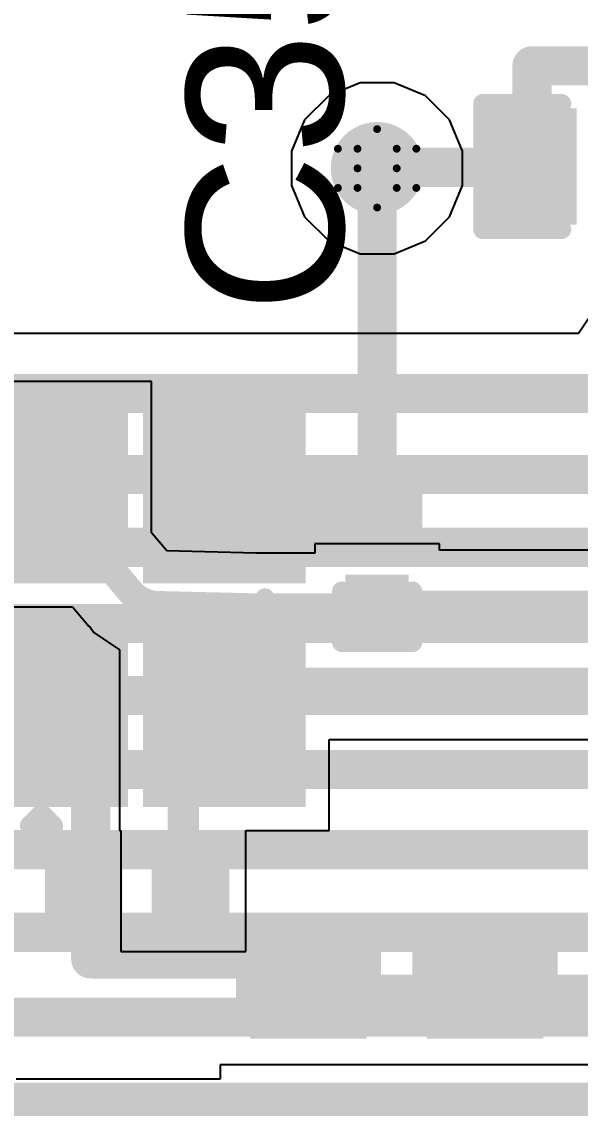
# Model space of a CAD drawing. Header units: inches. Extents: x 24 to 500, y 68 to 269.
# Drawn here: x 330.58 to 334.2, y 146.62 to 153.66 of the extents above; entities that cross this region are included whole.
import ezdxf

# ---------------------------------------------------------------- set-up
doc = ezdxf.new("R2010")
doc.units = ezdxf.units.IN
for name, color, linetype in [('Bottom Layer', 5, 'Continuous'), ('Drill Drawing', 1, 'Continuous'), ('Layer 1', 16, 'Continuous'), ('Layer 2', 76, 'Continuous'), ('Top Layer', 1, 'Continuous'), ('Top Overlay', 2, 'Continuous'), ('Top Paste', 8, 'Continuous'), ('Top Solder', 216, 'Continuous'), ('Via Holes', 16, 'Continuous')]:
    doc.layers.add(name, color=color, linetype=linetype)
doc.styles.add('Arial', font='', dxfattribs={"height": 0.2})
doc.styles.get('Arial').set_extended_font_data('Arial')

# ---------------------------------------------------------------- blocks, each defined once
blk = doc.blocks.new('Q22FA12800090_66')
at = {"layer": 'Top Layer'}
for points in [[(-0.475, 0.425), (0.475, 0.425), (0.475, -0.425), (-0.475, -0.425)], [(0.975, 0.425), (1.925, 0.425), (1.925, -0.425), (0.975, -0.425)], [(-0.475, -0.725), (0.475, -0.725), (0.475, -1.575), (-0.475, -1.575)], [(0.975, -0.725), (1.925, -0.725), (1.925, -1.575), (0.975, -1.575)]]:
    blk.add_hatch(color=1, dxfattribs=at).paths.add_polyline_path(points)
at = {"layer": 'Top Paste'}
for points in [[(-0.475, 0.425), (0.475, 0.425), (0.475, -0.425), (-0.475, -0.425)], [(0.975, 0.425), (1.925, 0.425), (1.925, -0.425), (0.975, -0.425)], [(-0.475, -0.725), (0.475, -0.725), (0.475, -1.575), (-0.475, -1.575)], [(0.975, -0.725), (1.925, -0.725), (1.925, -1.575), (0.975, -1.575)]]:
    blk.add_hatch(color=8, dxfattribs=at).paths.add_polyline_path(points)
at = {"layer": 'Top Solder'}
for points in [[(-0.5766, 0.5266), (0.5766, 0.5266), (0.5766, -0.5266), (-0.5766, -0.5266)], [(0.8734, 0.5266), (2.0266, 0.5266), (2.0266, -0.5266), (0.8734, -0.5266)], [(-0.5766, -0.6234), (0.5766, -0.6234), (0.5766, -1.6766), (-0.5766, -1.6766)], [(0.8734, -0.6234), (2.0266, -0.6234), (2.0266, -1.6766), (0.8734, -1.6766)]]:
    blk.add_hatch(color=216, dxfattribs=at).paths.add_polyline_path(points)
at = {"layer": 'Top Overlay'}
for points in [[(0.6742, 0.2886, 0.127, 0.127, 0), (0.7758, 0.2886, 0.127, 0.127, 0)], [(-0.6974, 0.1108, 0.127, 0.127, 0), (-0.6212, 0.0346, 0.127, 0.127, 0)], [(-0.6974, 0.1108, 0.127, 0.127, 0), (-0.6974, -0.0416, 0.127, 0.127, 0)], [(-0.6212, 0.0346, 0.127, 0.127, 0), (-0.6974, -0.0416, 0.127, 0.127, 0)], [(0.6742, -1.4132, 0.127, 0.127, 0), (0.7758, -1.4132, 0.127, 0.127, 0)]]:
    blk.add_lwpolyline(points, format="xyseb", dxfattribs=at)
for points in [[(0.6424, 0.2886, 0.0635, 0.0635, 1), (0.7059, 0.2886, 0.0635, 0.0635, 1)], [(0.744, 0.2886, 0.0635, 0.0635, 1), (0.8075, 0.2886, 0.0635, 0.0635, 1)], [(-0.7292, 0.1108, 0.0635, 0.0635, 1), (-0.6657, 0.1108, 0.0635, 0.0635, 1)], [(-0.7292, 0.1108, 0.0635, 0.0635, 1), (-0.6657, 0.1108, 0.0635, 0.0635, 1)], [(-0.653, 0.0346, 0.0635, 0.0635, 1), (-0.5895, 0.0346, 0.0635, 0.0635, 1)], [(-0.653, 0.0346, 0.0635, 0.0635, 1), (-0.5895, 0.0346, 0.0635, 0.0635, 1)], [(-0.7292, -0.0416, 0.0635, 0.0635, 1), (-0.6657, -0.0416, 0.0635, 0.0635, 1)], [(-0.7292, -0.0416, 0.0635, 0.0635, 1), (-0.6657, -0.0416, 0.0635, 0.0635, 1)], [(0.6424, -1.4132, 0.0635, 0.0635, 1), (0.7059, -1.4132, 0.0635, 0.0635, 1)], [(0.744, -1.4132, 0.0635, 0.0635, 1), (0.8075, -1.4132, 0.0635, 0.0635, 1)]]:
    blk.add_lwpolyline(points, format="xyseb", close=True, dxfattribs=at)
blk = doc.blocks.new('C___0402_221')
at = {"layer": 'Top Layer'}
for points in [[(-0.6985, -0.3175), (-0.6985, 0.3175), (-0.2413, 0.3175), (-0.2413, -0.3175)], [(0.2413, -0.3175), (0.2413, 0.3175), (0.6985, 0.3175), (0.6985, -0.3175)]]:
    blk.add_hatch(color=1, dxfattribs=at).paths.add_polyline_path(points)
at = {"layer": 'Top Paste'}
for points in [[(-0.6985, -0.3175), (-0.6985, 0.3175), (-0.2413, 0.3175), (-0.2413, -0.3175)], [(0.2413, -0.3175), (0.2413, 0.3175), (0.6985, 0.3175), (0.6985, -0.3175)]]:
    blk.add_hatch(color=8, dxfattribs=at).paths.add_polyline_path(points)
at = {"layer": 'Top Solder'}
for points in [[(-0.7585, -0.3775), (-0.7585, 0.3775), (-0.1813, 0.3775), (-0.1813, -0.3775)], [(0.1813, -0.3775), (0.1813, 0.3775), (0.7585, 0.3775), (0.7585, -0.3775)]]:
    blk.add_hatch(color=216, dxfattribs=at).paths.add_polyline_path(points)
at = {"layer": 'Top Overlay'}
for points in [[(-0.7874, 0.4064, 0.127, 0.127, 0), (-0.7874, -0.4064, 0.127, 0.127, 0)], [(-0.7874, 0.4064, 0.127, 0.127, 0), (-0.2794, 0.4064, 0.127, 0.127, 0)], [(0.2794, 0.4064, 0.127, 0.127, 0), (0.7874, 0.4064, 0.127, 0.127, 0)], [(0.7874, 0.4064, 0.127, 0.127, 0), (0.7874, -0.4064, 0.127, 0.127, 0)], [(-0.7874, -0.4064, 0.127, 0.127, 0), (-0.2794, -0.4064, 0.127, 0.127, 0)], [(0.2794, -0.4064, 0.127, 0.127, 0), (0.7874, -0.4064, 0.127, 0.127, 0)]]:
    blk.add_lwpolyline(points, format="xyseb", dxfattribs=at)
for points in [[(-0.8191, 0.4064, 0.0635, 0.0635, 1), (-0.7556, 0.4064, 0.0635, 0.0635, 1)], [(-0.8191, 0.4064, 0.0635, 0.0635, 1), (-0.7556, 0.4064, 0.0635, 0.0635, 1)], [(-0.3111, 0.4064, 0.0635, 0.0635, 1), (-0.2477, 0.4064, 0.0635, 0.0635, 1)], [(0.2477, 0.4064, 0.0635, 0.0635, 1), (0.3111, 0.4064, 0.0635, 0.0635, 1)], [(0.7556, 0.4064, 0.0635, 0.0635, 1), (0.8191, 0.4064, 0.0635, 0.0635, 1)], [(0.7556, 0.4064, 0.0635, 0.0635, 1), (0.8191, 0.4064, 0.0635, 0.0635, 1)], [(-0.8191, -0.4064, 0.0635, 0.0635, 1), (-0.7556, -0.4064, 0.0635, 0.0635, 1)], [(-0.8191, -0.4064, 0.0635, 0.0635, 1), (-0.7556, -0.4064, 0.0635, 0.0635, 1)], [(-0.3111, -0.4064, 0.0635, 0.0635, 1), (-0.2477, -0.4064, 0.0635, 0.0635, 1)], [(0.2477, -0.4064, 0.0635, 0.0635, 1), (0.3111, -0.4064, 0.0635, 0.0635, 1)], [(0.7556, -0.4064, 0.0635, 0.0635, 1), (0.8191, -0.4064, 0.0635, 0.0635, 1)], [(0.7556, -0.4064, 0.0635, 0.0635, 1), (0.8191, -0.4064, 0.0635, 0.0635, 1)]]:
    blk.add_lwpolyline(points, format="xyseb", close=True, dxfattribs=at)
blk = doc.blocks.new('C___0402_223')
at = {"layer": 'Top Layer'}
for points in [[(-0.6985, -0.3175), (-0.6985, 0.3175), (-0.2413, 0.3175), (-0.2413, -0.3175)], [(0.2413, -0.3175), (0.2413, 0.3175), (0.6985, 0.3175), (0.6985, -0.3175)]]:
    blk.add_hatch(color=1, dxfattribs=at).paths.add_polyline_path(points)
at = {"layer": 'Top Paste'}
for points in [[(-0.6985, -0.3175), (-0.6985, 0.3175), (-0.2413, 0.3175), (-0.2413, -0.3175)], [(0.2413, -0.3175), (0.2413, 0.3175), (0.6985, 0.3175), (0.6985, -0.3175)]]:
    blk.add_hatch(color=8, dxfattribs=at).paths.add_polyline_path(points)
at = {"layer": 'Top Solder'}
for points in [[(-0.7585, -0.3775), (-0.7585, 0.3775), (-0.1813, 0.3775), (-0.1813, -0.3775)], [(0.1813, -0.3775), (0.1813, 0.3775), (0.7585, 0.3775), (0.7585, -0.3775)]]:
    blk.add_hatch(color=216, dxfattribs=at).paths.add_polyline_path(points)
at = {"layer": 'Top Overlay'}
for points in [[(-0.7874, 0.4064, 0.127, 0.127, 0), (-0.7874, -0.4064, 0.127, 0.127, 0)], [(-0.7874, 0.4064, 0.127, 0.127, 0), (-0.2794, 0.4064, 0.127, 0.127, 0)], [(0.2794, 0.4064, 0.127, 0.127, 0), (0.7874, 0.4064, 0.127, 0.127, 0)], [(0.7874, 0.4064, 0.127, 0.127, 0), (0.7874, -0.4064, 0.127, 0.127, 0)], [(-0.7874, -0.4064, 0.127, 0.127, 0), (-0.2794, -0.4064, 0.127, 0.127, 0)], [(0.2794, -0.4064, 0.127, 0.127, 0), (0.7874, -0.4064, 0.127, 0.127, 0)]]:
    blk.add_lwpolyline(points, format="xyseb", dxfattribs=at)
for points in [[(-0.8191, 0.4064, 0.0635, 0.0635, 1), (-0.7556, 0.4064, 0.0635, 0.0635, 1)], [(-0.8191, 0.4064, 0.0635, 0.0635, 1), (-0.7556, 0.4064, 0.0635, 0.0635, 1)], [(-0.3111, 0.4064, 0.0635, 0.0635, 1), (-0.2477, 0.4064, 0.0635, 0.0635, 1)], [(0.2477, 0.4064, 0.0635, 0.0635, 1), (0.3111, 0.4064, 0.0635, 0.0635, 1)], [(0.7556, 0.4064, 0.0635, 0.0635, 1), (0.8191, 0.4064, 0.0635, 0.0635, 1)], [(0.7556, 0.4064, 0.0635, 0.0635, 1), (0.8191, 0.4064, 0.0635, 0.0635, 1)], [(-0.8191, -0.4064, 0.0635, 0.0635, 1), (-0.7556, -0.4064, 0.0635, 0.0635, 1)], [(-0.8191, -0.4064, 0.0635, 0.0635, 1), (-0.7556, -0.4064, 0.0635, 0.0635, 1)], [(-0.3111, -0.4064, 0.0635, 0.0635, 1), (-0.2477, -0.4064, 0.0635, 0.0635, 1)], [(0.2477, -0.4064, 0.0635, 0.0635, 1), (0.3111, -0.4064, 0.0635, 0.0635, 1)], [(0.7556, -0.4064, 0.0635, 0.0635, 1), (0.8191, -0.4064, 0.0635, 0.0635, 1)], [(0.7556, -0.4064, 0.0635, 0.0635, 1), (0.8191, -0.4064, 0.0635, 0.0635, 1)]]:
    blk.add_lwpolyline(points, format="xyseb", close=True, dxfattribs=at)
blk = doc.blocks.new('C___0201_242')
at = {"layer": 'Top Layer'}
for points in [[(-0.45, 0.15), (-0.15, 0.15), (-0.15, -0.15), (-0.45, -0.15)], [(0.15, 0.15), (0.45, 0.15), (0.45, -0.15), (0.15, -0.15)]]:
    blk.add_hatch(color=1, dxfattribs=at).paths.add_polyline_path(points)
at = {"layer": 'Top Paste'}
for points in [[(-0.45, 0.15), (-0.15, 0.15), (-0.15, -0.15), (-0.45, -0.15)], [(0.15, 0.15), (0.45, 0.15), (0.45, -0.15), (0.15, -0.15)]]:
    blk.add_hatch(color=8, dxfattribs=at).paths.add_polyline_path(points)
at = {"layer": 'Top Solder'}
for points in [[(-0.505, 0.205), (-0.095, 0.205), (-0.095, -0.205), (-0.505, -0.205)], [(0.095, 0.205), (0.505, 0.205), (0.505, -0.205), (0.095, -0.205)]]:
    blk.add_hatch(color=216, dxfattribs=at).paths.add_polyline_path(points)
at = {"layer": 'Top Overlay'}
for points in [[(-0.5334, -0.2286, 0.127, 0.127, 0), (-0.5334, 0.2286, 0.127, 0.127, 0)], [(-0.2032, 0.2286, 0.127, 0.127, 0), (-0.5334, 0.2286, 0.127, 0.127, 0)], [(0.5334, 0.2286, 0.127, 0.127, 0), (0.2032, 0.2286, 0.127, 0.127, 0)], [(0.5334, -0.2286, 0.127, 0.127, 0), (0.5334, 0.2286, 0.127, 0.127, 0)], [(-0.2032, -0.2286, 0.127, 0.127, 0), (-0.5334, -0.2286, 0.127, 0.127, 0)], [(0.5334, -0.2286, 0.127, 0.127, 0), (0.2032, -0.2286, 0.127, 0.127, 0)]]:
    blk.add_lwpolyline(points, format="xyseb", dxfattribs=at)
for points in [[(-0.5652, 0.2286, 0.0635, 0.0635, 1), (-0.5017, 0.2286, 0.0635, 0.0635, 1)], [(-0.5652, 0.2286, 0.0635, 0.0635, 1), (-0.5017, 0.2286, 0.0635, 0.0635, 1)], [(-0.235, 0.2286, 0.0635, 0.0635, 1), (-0.1715, 0.2286, 0.0635, 0.0635, 1)], [(0.1714, 0.2286, 0.0635, 0.0635, 1), (0.2349, 0.2286, 0.0635, 0.0635, 1)], [(0.5016, 0.2286, 0.0635, 0.0635, 1), (0.5651, 0.2286, 0.0635, 0.0635, 1)], [(0.5016, 0.2286, 0.0635, 0.0635, 1), (0.5651, 0.2286, 0.0635, 0.0635, 1)], [(-0.5652, -0.2286, 0.0635, 0.0635, 1), (-0.5017, -0.2286, 0.0635, 0.0635, 1)], [(-0.5652, -0.2286, 0.0635, 0.0635, 1), (-0.5017, -0.2286, 0.0635, 0.0635, 1)], [(-0.235, -0.2286, 0.0635, 0.0635, 1), (-0.1715, -0.2286, 0.0635, 0.0635, 1)], [(0.1714, -0.2286, 0.0635, 0.0635, 1), (0.2349, -0.2286, 0.0635, 0.0635, 1)], [(0.5016, -0.2286, 0.0635, 0.0635, 1), (0.5651, -0.2286, 0.0635, 0.0635, 1)], [(0.5016, -0.2286, 0.0635, 0.0635, 1), (0.5651, -0.2286, 0.0635, 0.0635, 1)]]:
    blk.add_lwpolyline(points, format="xyseb", close=True, dxfattribs=at)
blk = doc.blocks.new('C___0201_243')
at = {"layer": 'Top Layer'}
for points in [[(-0.45, 0.15), (-0.15, 0.15), (-0.15, -0.15), (-0.45, -0.15)], [(0.15, 0.15), (0.45, 0.15), (0.45, -0.15), (0.15, -0.15)]]:
    blk.add_hatch(color=1, dxfattribs=at).paths.add_polyline_path(points)
at = {"layer": 'Top Paste'}
for points in [[(-0.45, 0.15), (-0.15, 0.15), (-0.15, -0.15), (-0.45, -0.15)], [(0.15, 0.15), (0.45, 0.15), (0.45, -0.15), (0.15, -0.15)]]:
    blk.add_hatch(color=8, dxfattribs=at).paths.add_polyline_path(points)
at = {"layer": 'Top Solder'}
for points in [[(-0.505, 0.205), (-0.095, 0.205), (-0.095, -0.205), (-0.505, -0.205)], [(0.095, 0.205), (0.505, 0.205), (0.505, -0.205), (0.095, -0.205)]]:
    blk.add_hatch(color=216, dxfattribs=at).paths.add_polyline_path(points)
at = {"layer": 'Top Overlay'}
for points in [[(-0.5334, -0.2286, 0.127, 0.127, 0), (-0.5334, 0.2286, 0.127, 0.127, 0)], [(-0.5334, 0.2286, 0.127, 0.127, 0), (-0.2032, 0.2286, 0.127, 0.127, 0)], [(0.2032, 0.2286, 0.127, 0.127, 0), (0.5334, 0.2286, 0.127, 0.127, 0)], [(0.5334, -0.2286, 0.127, 0.127, 0), (0.5334, 0.2286, 0.127, 0.127, 0)], [(-0.5334, -0.2286, 0.127, 0.127, 0), (-0.2032, -0.2286, 0.127, 0.127, 0)], [(0.2032, -0.2286, 0.127, 0.127, 0), (0.5334, -0.2286, 0.127, 0.127, 0)]]:
    blk.add_lwpolyline(points, format="xyseb", dxfattribs=at)
for points in [[(-0.5652, 0.2286, 0.0635, 0.0635, 1), (-0.5017, 0.2286, 0.0635, 0.0635, 1)], [(-0.5652, 0.2286, 0.0635, 0.0635, 1), (-0.5017, 0.2286, 0.0635, 0.0635, 1)], [(-0.235, 0.2286, 0.0635, 0.0635, 1), (-0.1715, 0.2286, 0.0635, 0.0635, 1)], [(0.1714, 0.2286, 0.0635, 0.0635, 1), (0.2349, 0.2286, 0.0635, 0.0635, 1)], [(0.5016, 0.2286, 0.0635, 0.0635, 1), (0.5651, 0.2286, 0.0635, 0.0635, 1)], [(0.5016, 0.2286, 0.0635, 0.0635, 1), (0.5651, 0.2286, 0.0635, 0.0635, 1)], [(-0.5652, -0.2286, 0.0635, 0.0635, 1), (-0.5017, -0.2286, 0.0635, 0.0635, 1)], [(-0.5652, -0.2286, 0.0635, 0.0635, 1), (-0.5017, -0.2286, 0.0635, 0.0635, 1)], [(-0.235, -0.2286, 0.0635, 0.0635, 1), (-0.1715, -0.2286, 0.0635, 0.0635, 1)], [(0.1714, -0.2286, 0.0635, 0.0635, 1), (0.2349, -0.2286, 0.0635, 0.0635, 1)], [(0.5016, -0.2286, 0.0635, 0.0635, 1), (0.5651, -0.2286, 0.0635, 0.0635, 1)], [(0.5016, -0.2286, 0.0635, 0.0635, 1), (0.5651, -0.2286, 0.0635, 0.0635, 1)]]:
    blk.add_lwpolyline(points, format="xyseb", close=True, dxfattribs=at)
blk = doc.blocks.new('C___0402_260')
at = {"layer": 'Top Layer'}
for points in [[(-0.6985, -0.3175), (-0.6985, 0.3175), (-0.2413, 0.3175), (-0.2413, -0.3175)], [(0.2413, -0.3175), (0.2413, 0.3175), (0.6985, 0.3175), (0.6985, -0.3175)]]:
    blk.add_hatch(color=1, dxfattribs=at).paths.add_polyline_path(points)
at = {"layer": 'Top Paste'}
for points in [[(-0.6985, -0.3175), (-0.6985, 0.3175), (-0.2413, 0.3175), (-0.2413, -0.3175)], [(0.2413, -0.3175), (0.2413, 0.3175), (0.6985, 0.3175), (0.6985, -0.3175)]]:
    blk.add_hatch(color=8, dxfattribs=at).paths.add_polyline_path(points)
at = {"layer": 'Top Solder'}
for points in [[(-0.7585, -0.3775), (-0.7585, 0.3775), (-0.1813, 0.3775), (-0.1813, -0.3775)], [(0.1813, -0.3775), (0.1813, 0.3775), (0.7585, 0.3775), (0.7585, -0.3775)]]:
    blk.add_hatch(color=216, dxfattribs=at).paths.add_polyline_path(points)
at = {"layer": 'Top Overlay'}
for points in [[(-0.2794, 0.4064, 0.127, 0.127, 0), (-0.7874, 0.4064, 0.127, 0.127, 0)], [(-0.7874, 0.4064, 0.127, 0.127, 0), (-0.7874, -0.4064, 0.127, 0.127, 0)], [(0.7874, 0.4064, 0.127, 0.127, 0), (0.2794, 0.4064, 0.127, 0.127, 0)], [(0.7874, 0.4064, 0.127, 0.127, 0), (0.7874, -0.4064, 0.127, 0.127, 0)], [(-0.2794, -0.4064, 0.127, 0.127, 0), (-0.7874, -0.4064, 0.127, 0.127, 0)], [(0.7874, -0.4064, 0.127, 0.127, 0), (0.2794, -0.4064, 0.127, 0.127, 0)]]:
    blk.add_lwpolyline(points, format="xyseb", dxfattribs=at)
for points in [[(-0.8192, 0.4064, 0.0635, 0.0635, 1), (-0.7557, 0.4064, 0.0635, 0.0635, 1)], [(-0.8192, 0.4064, 0.0635, 0.0635, 1), (-0.7557, 0.4064, 0.0635, 0.0635, 1)], [(-0.3112, 0.4064, 0.0635, 0.0635, 1), (-0.2477, 0.4064, 0.0635, 0.0635, 1)], [(0.2476, 0.4064, 0.0635, 0.0635, 1), (0.3111, 0.4064, 0.0635, 0.0635, 1)], [(0.7556, 0.4064, 0.0635, 0.0635, 1), (0.8191, 0.4064, 0.0635, 0.0635, 1)], [(0.7556, 0.4064, 0.0635, 0.0635, 1), (0.8191, 0.4064, 0.0635, 0.0635, 1)], [(-0.8192, -0.4064, 0.0635, 0.0635, 1), (-0.7557, -0.4064, 0.0635, 0.0635, 1)], [(-0.8192, -0.4064, 0.0635, 0.0635, 1), (-0.7557, -0.4064, 0.0635, 0.0635, 1)], [(-0.3112, -0.4064, 0.0635, 0.0635, 1), (-0.2477, -0.4064, 0.0635, 0.0635, 1)], [(0.2476, -0.4064, 0.0635, 0.0635, 1), (0.3111, -0.4064, 0.0635, 0.0635, 1)], [(0.7556, -0.4064, 0.0635, 0.0635, 1), (0.8191, -0.4064, 0.0635, 0.0635, 1)], [(0.7556, -0.4064, 0.0635, 0.0635, 1), (0.8191, -0.4064, 0.0635, 0.0635, 1)]]:
    blk.add_lwpolyline(points, format="xyseb", close=True, dxfattribs=at)

msp = doc.modelspace()

# ---------------------------------------------------------------- hatches: boundary and pattern name
at = {"layer": 'Bottom Layer'}
h = msp.add_hatch(color=5, dxfattribs=at)
edge = h.paths.add_edge_path()
edge.add_arc((332.8797, 152.7066), 0.3, 0, 360)
at = {"layer": 'Layer 1'}
h = msp.add_hatch(color=16, dxfattribs=at)
edge = h.paths.add_edge_path()
edge.add_arc((332.8797, 152.7066), 0.3, 0, 360)
at = {"layer": 'Layer 2'}
h = msp.add_hatch(color=76, dxfattribs=at)
edge = h.paths.add_edge_path()
edge.add_arc((332.8797, 152.7066), 0.3, 0, 360)
at = {"layer": 'Top Layer'}
h = msp.add_hatch(color=1, dxfattribs=at)
edge = h.paths.add_edge_path()
edge.add_arc((332.8797, 152.7066), 0.3, 0, 360)
at = {"layer": 'Via Holes'}
h = msp.add_hatch(color=7, dxfattribs=at)
edge = h.paths.add_edge_path()
edge.add_arc((332.8797, 152.7066), 0.15, 0, 360)

# ---------------------------------------------------------------- linework, layer by layer
at = {"layer": 'Bottom Layer'}
for p, q in [((334.2976, 151.8053), (334.1848, 151.6365)), ((334.1848, 151.6365), (328.1195, 151.6365))]:
    msp.add_line(p, q, dxfattribs=at)
for points in [[(318.1781, 151.248, 0.254, 0.254, 0), (335.3575, 151.248, 0.254, 0.254, 0)], [(318.7154, 150.7237, 0.254, 0.254, 0), (336.015, 150.7237, 0.254, 0.254, 0)], [(319.5653, 150.2525, 0.254, 0.254, 0), (336.7362, 150.2525, 0.254, 0.254, 0)], [(320.1379, 149.7589, 0.254, 0.254, 0), (337.7075, 149.7589, 0.254, 0.254, 0)], [(320.8347, 149.2928, 0.254, 0.254, 0), (338.3512, 149.2928, 0.254, 0.254, 0)], [(321.5724, 148.8136, 0.254, 0.254, 0), (339.446, 148.8136, 0.254, 0.254, 0)], [(322.3779, 148.2941, 0.254, 0.254, 0), (340.5994, 148.2941, 0.254, 0.254, 0)], [(324.5744, 147.7592, 0.254, 0.254, 0), (341.2828, 147.7592, 0.254, 0.254, 0)], [(325.1465, 147.2091, 0.254, 0.254, 0), (346.1436, 147.2091, 0.254, 0.254, 0)], [(325.8539, 146.659, 0.254, 0.254, 0), (347.0317, 146.659, 0.254, 0.254, 0)]]:
    msp.add_lwpolyline(points, format="xyseb", dxfattribs=at)
at = {"layer": 'Drill Drawing'}
for points in [[(332.7527, 152.8336, 0.0508, 0.0508, 0), (332.8797, 152.9606, 0.0508, 0.0508, 0)], [(332.8797, 152.9606, 0.0508, 0.0508, 0), (333.0067, 152.8336, 0.0508, 0.0508, 0)], [(332.6257, 152.8336, 0.0508, 0.0508, 0), (332.7527, 152.7066, 0.0508, 0.0508, 0)], [(332.6257, 152.8336, 0.0508, 0.0508, 0), (332.7527, 152.8336, 0.0508, 0.0508, 0)], [(333.0067, 152.8336, 0.0508, 0.0508, 0), (333.1337, 152.8336, 0.0508, 0.0508, 0)], [(333.0067, 152.7066, 0.0508, 0.0508, 0), (333.1337, 152.8336, 0.0508, 0.0508, 0)], [(332.6257, 152.5796, 0.0508, 0.0508, 0), (332.7527, 152.7066, 0.0508, 0.0508, 0)], [(333.0067, 152.7066, 0.0508, 0.0508, 0), (333.1337, 152.5796, 0.0508, 0.0508, 0)], [(332.6257, 152.5796, 0.0508, 0.0508, 0), (332.7527, 152.5796, 0.0508, 0.0508, 0)], [(332.7527, 152.5796, 0.0508, 0.0508, 0), (332.8797, 152.4526, 0.0508, 0.0508, 0)], [(332.8797, 152.4526, 0.0508, 0.0508, 0), (333.0067, 152.5796, 0.0508, 0.0508, 0)], [(333.0067, 152.5796, 0.0508, 0.0508, 0), (333.1337, 152.5796, 0.0508, 0.0508, 0)]]:
    msp.add_lwpolyline(points, format="xyseb", dxfattribs=at)
for points in [[(332.867, 152.9606, 0.0254, 0.0254, 1), (332.8924, 152.9606, 0.0254, 0.0254, 1)], [(332.867, 152.9606, 0.0254, 0.0254, 1), (332.8924, 152.9606, 0.0254, 0.0254, 1)], [(332.613, 152.8336, 0.0254, 0.0254, 1), (332.6384, 152.8336, 0.0254, 0.0254, 1)], [(332.613, 152.8336, 0.0254, 0.0254, 1), (332.6384, 152.8336, 0.0254, 0.0254, 1)], [(332.74, 152.8336, 0.0254, 0.0254, 1), (332.7654, 152.8336, 0.0254, 0.0254, 1)], [(332.74, 152.8336, 0.0254, 0.0254, 1), (332.7654, 152.8336, 0.0254, 0.0254, 1)], [(332.994, 152.8336, 0.0254, 0.0254, 1), (333.0194, 152.8336, 0.0254, 0.0254, 1)], [(332.994, 152.8336, 0.0254, 0.0254, 1), (333.0194, 152.8336, 0.0254, 0.0254, 1)], [(333.121, 152.8336, 0.0254, 0.0254, 1), (333.1464, 152.8336, 0.0254, 0.0254, 1)], [(333.121, 152.8336, 0.0254, 0.0254, 1), (333.1464, 152.8336, 0.0254, 0.0254, 1)], [(332.74, 152.7066, 0.0254, 0.0254, 1), (332.7654, 152.7066, 0.0254, 0.0254, 1)], [(332.74, 152.7066, 0.0254, 0.0254, 1), (332.7654, 152.7066, 0.0254, 0.0254, 1)], [(332.994, 152.7066, 0.0254, 0.0254, 1), (333.0194, 152.7066, 0.0254, 0.0254, 1)], [(332.994, 152.7066, 0.0254, 0.0254, 1), (333.0194, 152.7066, 0.0254, 0.0254, 1)], [(332.613, 152.5796, 0.0254, 0.0254, 1), (332.6384, 152.5796, 0.0254, 0.0254, 1)], [(332.613, 152.5796, 0.0254, 0.0254, 1), (332.6384, 152.5796, 0.0254, 0.0254, 1)], [(332.74, 152.5796, 0.0254, 0.0254, 1), (332.7654, 152.5796, 0.0254, 0.0254, 1)], [(332.74, 152.5796, 0.0254, 0.0254, 1), (332.7654, 152.5796, 0.0254, 0.0254, 1)], [(332.994, 152.5796, 0.0254, 0.0254, 1), (333.0194, 152.5796, 0.0254, 0.0254, 1)], [(332.994, 152.5796, 0.0254, 0.0254, 1), (333.0194, 152.5796, 0.0254, 0.0254, 1)], [(333.121, 152.5796, 0.0254, 0.0254, 1), (333.1464, 152.5796, 0.0254, 0.0254, 1)], [(333.121, 152.5796, 0.0254, 0.0254, 1), (333.1464, 152.5796, 0.0254, 0.0254, 1)], [(332.867, 152.4526, 0.0254, 0.0254, 1), (332.8924, 152.4526, 0.0254, 0.0254, 1)], [(332.867, 152.4526, 0.0254, 0.0254, 1), (332.8924, 152.4526, 0.0254, 0.0254, 1)]]:
    msp.add_lwpolyline(points, format="xyseb", close=True, dxfattribs=at)
at = {"layer": 'Layer 2'}
for p, q in [((332.7695, 153.2606), (332.5659, 153.1763)), ((332.9899, 153.2606), (332.7695, 153.2606)), ((333.1935, 153.1763), (332.9899, 153.2606)), ((332.5659, 153.1763), (332.41, 153.0204)), ((333.3494, 153.0204), (333.1935, 153.1763)), ((332.41, 153.0204), (332.3257, 152.8168)), ((333.4337, 152.8168), (333.3494, 153.0204)), ((332.3257, 152.8168), (332.3257, 152.5964)), ((333.4337, 152.5964), (333.4337, 152.8168)), ((332.3257, 152.5964), (332.41, 152.3928)), ((333.3494, 152.3928), (333.4337, 152.5964)), ((332.41, 152.3928), (332.5659, 152.237)), ((333.1935, 152.237), (333.3494, 152.3928)), ((332.5659, 152.237), (332.7695, 152.1526)), ((332.9899, 152.1526), (333.1935, 152.237)), ((332.7695, 152.1526), (332.9899, 152.1526))]:
    msp.add_line(p, q, dxfattribs=at)
at = {"layer": 'Top Layer'}
for p, q in [((331.4192, 151.3256), (330.0612, 151.3256)), ((331.4192, 150.3455), (331.4192, 151.3256)), ((331.5169, 150.2287), (331.4192, 150.3455)), ((333.2837, 150.2746), (332.4757, 150.2746)), ((332.4757, 150.2746), (332.4757, 150.2146)), ((333.2837, 150.2332), (333.2837, 150.2746)), ((335.9612, 150.2332), (333.2837, 150.2332)), ((332.0949, 150.2146), (331.5169, 150.2287)), ((332.4757, 150.2146), (332.0949, 150.2146)), ((330.0612, 149.8676), (330.9073, 149.8676)), ((330.9073, 149.8676), (331.0119, 149.7425)), ((331.0119, 149.7425), (331.0205, 149.7356)), ((331.0205, 149.7356), (331.044, 149.7004)), ((331.044, 149.7004), (331.2112, 149.5887)), ((331.2112, 149.5887), (331.2112, 148.4176)), ((332.5692, 148.4176), (332.5692, 149.008)), ((332.5692, 149.008), (335.9612, 149.008)), ((331.2112, 148.4176), (331.2207, 148.4176)), ((331.2207, 148.4176), (331.2207, 147.6354)), ((332.0287, 147.6354), (332.0287, 148.4176)), ((332.0287, 148.4176), (332.5692, 148.4176)), ((331.2207, 147.6354), (332.0287, 147.6354)), ((335.2673, 146.9009), (331.8637, 146.9009)), ((331.8637, 146.9009), (331.8637, 146.8068)), ((331.8637, 146.8068), (330.5423, 146.8068))]:
    msp.add_line(p, q, dxfattribs=at)
for points in [[(333.883, 152.7182, 0.254, 0.254, 0), (333.883, 153.3706, 0.254, 0.254, 0)], [(333.883, 153.3706, 0.254, 0.254, 0), (336.9952, 153.3706, 0.254, 0.254, 0)], [(332.8797, 152.7066, 0.254, 0.254, 0), (332.8855, 152.7124, 0.254, 0.254, 0)], [(332.8855, 152.7124, 0.254, 0.254, 0), (333.8772, 152.7124, 0.254, 0.254, 0)], [(333.8772, 152.7124, 0.254, 0.254, 0), (333.883, 152.7182, 0.254, 0.254, 0)], [(332.8797, 150.4706, 0.254, 0.254, 0), (332.8797, 152.7066, 0.254, 0.254, 0)], [(330.9019, 150.5703, 0.1778, 0.1778, 0), (331.0763, 150.2105, 0.1778, 0.1778, 0)], [(331.8902, 150.4706, 0.254, 0.254, 0), (331.8902, 150.5966, 0.254, 0.254, 0)], [(331.8902, 150.4706, 0.254, 0.254, 0), (332.8797, 150.4706, 0.254, 0.254, 0)], [(331.0763, 150.2105, 0.1778, 0.1778, 0), (331.2801, 149.9668, 0.1778, 0.1778, 0)], [(331.4593, 149.8804, 0.1778, 0.1778, -0.215729), (331.2801, 149.9668, 0.1778, 0.1778, 0)], [(331.4593, 149.8804, 0.1778, 0.1778, 0), (332.0906, 149.865, 0.1778, 0.1778, 0)], [(332.0906, 149.865, 0.1778, 0.1778, 0), (332.8186, 149.865, 0.1778, 0.1778, 0)], [(332.8186, 149.8904, 0.1778, 0.1778, 0), (332.8797, 149.8706, 0.1778, 0.1778, 0)], [(332.8797, 149.8706, 0.2032, 0.2032, 0), (336.9952, 149.8706, 0.2032, 0.2032, 0)], [(331.8902, 149.1466, 0.2032, 0.2032, 0), (332.1142, 149.3706, 0.2032, 0.2032, 0)], [(332.1142, 149.3706, 0.2032, 0.2032, 0), (336.9952, 149.3706, 0.2032, 0.2032, 0)], [(329.2094, 149.1466, 0.254, 0.254, 0), (330.7402, 149.1466, 0.254, 0.254, 0)], [(330.7402, 149.1466, 0.254, 0.254, 0), (331.0247, 149.1466, 0.254, 0.254, 0)], [(331.0247, 148.0394, 0.254, 0.254, 0), (331.0247, 149.1466, 0.254, 0.254, 0)], [(331.6247, 148.8811, 0.2032, 0.2032, 0), (331.8902, 149.1466, 0.2032, 0.2032, 0)], [(331.6247, 148.0394, 0.2032, 0.2032, 0), (331.6247, 148.8811, 0.2032, 0.2032, 0)], [(331.0247, 147.5867, 0.254, 0.254, 0), (331.0247, 148.0394, 0.254, 0.254, 0)], [(331.0247, 147.5867, 0.254, 0.254, 0), (332.4352, 147.5867, 0.254, 0.254, 0)], [(332.4352, 147.3581, 0.254, 0.254, 0), (332.4352, 147.5867, 0.254, 0.254, 0)], [(332.4352, 147.3581, 0.254, 0.254, 0), (333.5782, 147.3581, 0.254, 0.254, 0)], [(333.5782, 147.3581, 0.254, 0.254, 0), (334.6958, 147.3581, 0.254, 0.254, 0)]]:
    msp.add_lwpolyline(points, format="xyseb", dxfattribs=at)
for points in [[(333.8195, 153.3706, 0.127, 0.127, 1), (333.9465, 153.3706, 0.127, 0.127, 1)], [(333.8195, 153.3706, 0.127, 0.127, 1), (333.9465, 153.3706, 0.127, 0.127, 1)], [(332.822, 152.7124, 0.127, 0.127, 1), (332.949, 152.7124, 0.127, 0.127, 1)], [(332.822, 152.7124, 0.127, 0.127, 1), (332.949, 152.7124, 0.127, 0.127, 1)], [(333.8137, 152.7124, 0.127, 0.127, 1), (333.9407, 152.7124, 0.127, 0.127, 1)], [(333.8137, 152.7124, 0.127, 0.127, 1), (333.9407, 152.7124, 0.127, 0.127, 1)], [(333.8195, 152.7182, 0.127, 0.127, 1), (333.9465, 152.7182, 0.127, 0.127, 1)], [(333.8195, 152.7182, 0.127, 0.127, 1), (333.9465, 152.7182, 0.127, 0.127, 1)], [(332.8162, 152.7066, 0.127, 0.127, 1), (332.9432, 152.7066, 0.127, 0.127, 1)], [(332.8162, 152.7066, 0.127, 0.127, 1), (332.9432, 152.7066, 0.127, 0.127, 1)], [(330.8575, 150.5703, 0.0889, 0.0889, 1), (330.9464, 150.5703, 0.0889, 0.0889, 1)], [(331.8267, 150.5966, 0.127, 0.127, 1), (331.9537, 150.5966, 0.127, 0.127, 1)], [(331.8267, 150.4706, 0.127, 0.127, 1), (331.9537, 150.4706, 0.127, 0.127, 1)], [(331.8267, 150.4706, 0.127, 0.127, 1), (331.9537, 150.4706, 0.127, 0.127, 1)], [(332.8162, 150.4706, 0.127, 0.127, 1), (332.9432, 150.4706, 0.127, 0.127, 1)], [(332.8162, 150.4706, 0.127, 0.127, 1), (332.9432, 150.4706, 0.127, 0.127, 1)], [(331.0319, 150.2105, 0.0889, 0.0889, 1), (331.1208, 150.2105, 0.0889, 0.0889, 1)], [(331.0319, 150.2105, 0.0889, 0.0889, 1), (331.1208, 150.2105, 0.0889, 0.0889, 1)], [(331.2357, 149.9668, 0.0889, 0.0889, 1), (331.3246, 149.9668, 0.0889, 0.0889, 1)], [(331.2357, 149.9668, 0.0889, 0.0889, 1), (331.3246, 149.9668, 0.0889, 0.0889, 1)], [(331.4149, 149.8804, 0.0889, 0.0889, 1), (331.5038, 149.8804, 0.0889, 0.0889, 1)], [(331.4149, 149.8804, 0.0889, 0.0889, 1), (331.5038, 149.8804, 0.0889, 0.0889, 1)], [(332.0462, 149.865, 0.0889, 0.0889, 1), (332.1351, 149.865, 0.0889, 0.0889, 1)], [(332.0462, 149.865, 0.0889, 0.0889, 1), (332.1351, 149.865, 0.0889, 0.0889, 1)], [(332.7742, 149.8904, 0.0889, 0.0889, 1), (332.8631, 149.8904, 0.0889, 0.0889, 1)], [(332.7742, 149.865, 0.0889, 0.0889, 1), (332.8631, 149.865, 0.0889, 0.0889, 1)], [(332.8289, 149.8706, 0.1016, 0.1016, 1), (332.9305, 149.8706, 0.1016, 0.1016, 1)], [(332.8352, 149.8706, 0.0889, 0.0889, 1), (332.9241, 149.8706, 0.0889, 0.0889, 1)], [(332.0634, 149.3706, 0.1016, 0.1016, 1), (332.165, 149.3706, 0.1016, 0.1016, 1)], [(332.0634, 149.3706, 0.1016, 0.1016, 1), (332.165, 149.3706, 0.1016, 0.1016, 1)], [(330.6767, 149.1466, 0.127, 0.127, 1), (330.8037, 149.1466, 0.127, 0.127, 1)], [(330.6767, 149.1466, 0.127, 0.127, 1), (330.8037, 149.1466, 0.127, 0.127, 1)], [(330.9612, 149.1466, 0.127, 0.127, 1), (331.0882, 149.1466, 0.127, 0.127, 1)], [(330.9612, 149.1466, 0.127, 0.127, 1), (331.0882, 149.1466, 0.127, 0.127, 1)], [(331.8394, 149.1466, 0.1016, 0.1016, 1), (331.941, 149.1466, 0.1016, 0.1016, 1)], [(331.8394, 149.1466, 0.1016, 0.1016, 1), (331.941, 149.1466, 0.1016, 0.1016, 1)], [(331.5739, 148.8811, 0.1016, 0.1016, 1), (331.6755, 148.8811, 0.1016, 0.1016, 1)], [(331.5739, 148.8811, 0.1016, 0.1016, 1), (331.6755, 148.8811, 0.1016, 0.1016, 1)], [(330.9612, 148.0394, 0.127, 0.127, 1), (331.0882, 148.0394, 0.127, 0.127, 1)], [(330.9612, 148.0394, 0.127, 0.127, 1), (331.0882, 148.0394, 0.127, 0.127, 1)], [(331.5739, 148.0394, 0.1016, 0.1016, 1), (331.6755, 148.0394, 0.1016, 0.1016, 1)], [(330.9612, 147.5867, 0.127, 0.127, 1), (331.0882, 147.5867, 0.127, 0.127, 1)], [(330.9612, 147.5867, 0.127, 0.127, 1), (331.0882, 147.5867, 0.127, 0.127, 1)], [(332.3717, 147.5867, 0.127, 0.127, 1), (332.4987, 147.5867, 0.127, 0.127, 1)], [(332.3717, 147.5867, 0.127, 0.127, 1), (332.4987, 147.5867, 0.127, 0.127, 1)], [(332.3717, 147.3581, 0.127, 0.127, 1), (332.4987, 147.3581, 0.127, 0.127, 1)], [(332.3717, 147.3581, 0.127, 0.127, 1), (332.4987, 147.3581, 0.127, 0.127, 1)], [(333.5147, 147.3581, 0.127, 0.127, 1), (333.6417, 147.3581, 0.127, 0.127, 1)], [(333.5147, 147.3581, 0.127, 0.127, 1), (333.6417, 147.3581, 0.127, 0.127, 1)]]:
    msp.add_lwpolyline(points, format="xyseb", close=True, dxfattribs=at)

# ---------------------------------------------------------------- block references
for name, p, rotation in [('C___0402_260', (334.3529, 152.7182), 180), ('Q22FA12800090_66', (330.7402, 149.1466), 90), ('C___0201_242', (332.8797, 150.1706), 270), ('C___0402_221', (332.4352, 146.8882), 90), ('C___0402_223', (333.5782, 146.8882), 90)]:
    msp.add_blockref(name, p, dxfattribs=dict(rotation=rotation))
msp.add_blockref('C___0201_243', (331.3247, 148.0394))

# ---------------------------------------------------------------- texts
at = {"layer": 'Top Overlay', "style": 'Arial'}
msp.add_text('C35', height=1.016, rotation=90, dxfattribs=at).set_placement((332.6612, 151.7704))

doc.saveas('drawing.dxf')
